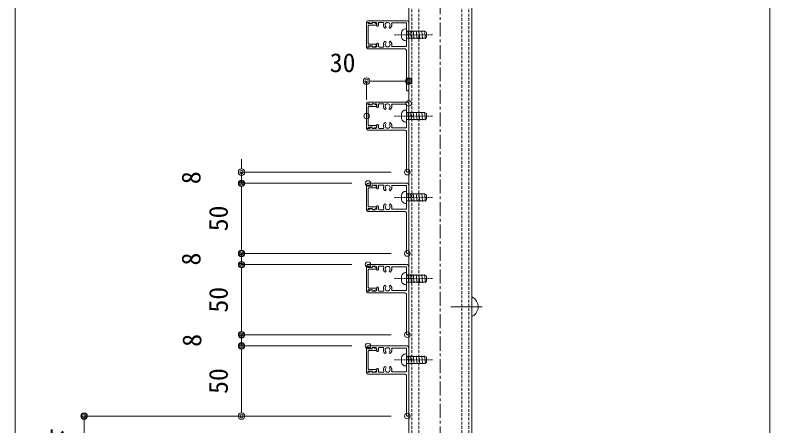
# Model space of a CAD drawing. Units: millimetres, scale not verified. Extents: x -1682 to 1682, y -1188 to 1188.
# Drawn here: x -147 to 391, y -618 to -325 of the extents above; entities that cross this region are included whole.
import ezdxf
from ezdxf.enums import TextEntityAlignment as Align

# ---------------------------------------------------------------- set-up
doc = ezdxf.new("R2010")
doc.units = ezdxf.units.MM
doc.header["$LTSCALE"] = 8
doc.header["$PDMODE"] = 32
doc.header["$PDSIZE"] = 4
doc.linetypes.add('USER1', pattern=[2, 1.25, -0.25, 0.25, -0.25])
doc.linetypes.add('USER3', pattern=[0.375, 0.25, -0.125])
for name, color, linetype, lineweight in [('0-0_0', 7, 'Continuous', 18), ('0-1_DEFPOINTS', 7, 'Continuous', 18), ('0-4_アンカー', 4, 'Continuous', 18), ('0-A_6ﾊｯﾁﾝｸﾞ', 4, 'Continuous', 18), ('0-B_51破線ｱﾙﾐ', 3, 'USER3', 18), ('0-C_2躯体線', 4, 'Continuous', 18), ('0-E_3中心線', 2, 'USER1', 18), ('0-F_41ｱﾙﾐ', 6, 'Continuous', 18), ('1-0_1手摺寸法', 7, 'Continuous', 18), ('1-9_3アルミ部材', 6, 'Continuous', 18)]:
    doc.layers.add(name, color=color, linetype=linetype, lineweight=lineweight)
doc.layers.add('0-3_MOJI', color=7, linetype='Continuous')
doc.styles.add('ＭＳ ゴシック', font='')
doc.styles.get('ＭＳ ゴシック').set_extended_font_data('MS Gothic')

# ---------------------------------------------------------------- blocks, each defined once
blk = doc.blocks.new('_ORIGIN2')
at = {"layer": '0-0_0'}
blk.add_line((-1, 0), (-2, 0), dxfattribs=at)
for radius in [1, 0.5]:
    blk.add_circle((0, 0), radius, dxfattribs=at)
blk = doc.blocks.new('D16')
at = {"layer": '0-1_DEFPOINTS'}
for p in [(88.81, -373.9), (549.23, -373.9), (467.24, -517.9)]:
    blk.add_point(p, dxfattribs=at)
at = {"layer": '1-0_1手摺寸法'}
for p, q in [((526.23, -373.9), (88.81, -373.9)), ((88.81, -508.7), (88.81, -383.1)), ((444.24, -517.9), (88.81, -517.9))]:
    blk.add_line(p, q, dxfattribs=at)
at = {"layer": '1-0_1手摺寸法', "xscale": 4.6, "yscale": 4.6}
for p, rotation in [((88.81, -373.9), 90), ((88.81, -517.9), 270)]:
    blk.add_blockref('_ORIGIN2', p, dxfattribs=dict(at, rotation=rotation))
at = {"layer": '1-0_1手摺寸法', "style": 'ＭＳ ゴシック'}
blk.add_text('80以下', height=26.98, rotation=90, dxfattribs=at).set_placement((77.31, -501.1), align=Align.BOTTOM_LEFT)
blk = doc.blocks.new('D27')
at = {"layer": '1-0_1手摺寸法'}
blk.add_line((-9.64, 1672.9), (-9.64, -508.7), dxfattribs=at)
blk = doc.blocks.new('D33')
at = {"layer": '1-0_1手摺寸法'}
blk.add_line((1065.95, -508.7), (1065.95, 1072.9), dxfattribs=at)
blk = doc.blocks.new('A$C43F735A4')
at = {"layer": '0-A_6ﾊｯﾁﾝｸﾞ'}
for p, q in [((10, 30.84), (2, 29.9)), ((10, 30.84), (2, 29.9)), ((2.5, 29.99), (3.33, 31.99)), ((8.67, 31.99), (3.33, 31.99)), ((9.5, 29.99), (8.67, 31.99)), ((10, 28.02), (2, 27.08)), ((10, 28.02), (2, 27.08)), ((10, 25.2), (2, 24.26)), ((10, 25.2), (2, 24.26)), ((2.5, 11.99), (2.5, 29.99)), ((9.5, 11.99), (9.5, 29.99)), ((10, 22.38), (2, 21.45)), ((10, 22.38), (2, 21.45)), ((10, 19.56), (2, 18.63)), ((10, 19.56), (2, 18.63)), ((10, 16.75), (2, 15.81)), ((10, 16.75), (2, 15.81)), ((0, 10.99), (0, 11.59)), ((11.6, 11.99), (0.4, 11.99)), ((10, 14.11), (2, 13.17)), ((10, 14.11), (2, 13.17)), ((12, 10.99), (12, 11.59)), ((8, 6.99), (4, 6.99))]:
    blk.add_line(p, q, dxfattribs=at)
for centre, radius, start, end in [((0.4, 11.59), 0.4, 90, 180), ((4, 10.99), 4, 180, 270), ((8, 10.99), 4, 270, 0), ((11.6, 11.59), 0.4, 0, 90)]:
    blk.add_arc(centre, radius, start, end, dxfattribs=at)
at = {"layer": '0-B_51破線ｱﾙﾐ'}
blk.add_line((6, 0), (6, 38.31), dxfattribs=at)
blk = doc.blocks.new('A$C014E537C')
at = {"layer": '0-F_41ｱﾙﾐ'}
for p, q in [((0, 58), (0, 59)), ((1, 60), (78.961, 60)), ((1, 57), (57, 57)), ((60, 2), (60, 54)), ((63, 56), (63, 36.708)), ((96, 57), (64, 57)), ((80, 59.4), (78.961, 60)), ((80, 59.4), (81.039, 60)), ((98, 60), (81.039, 60)), ((97, 56), (97, 36.708)), ((100, 2), (100, 58)), ((62.4, 23.501), (62.4, 17.8)), ((97.6, 23.501), (97.6, 17.8)), ((62.4, 8.4), (62.4, 13.4)), ((63.4, 16.8), (67, 16.8)), ((67, 14.4), (63.4, 14.4)), ((68, 15.8), (68, 15.4)), ((92, 15.8), (92, 15.4)), ((96.6, 16.8), (93, 16.8)), ((93, 14.4), (96.6, 14.4)), ((97.6, 8.4), (97.6, 13.4)), ((62.4, 0.4), (62.4, 3.906)), ((62.442, 4.084), (64.358, 7.421)), ((64, 8), (62.8, 8)), ((95.642, 7.421), (97.558, 4.084)), ((97.2, 8), (96, 8)), ((97.6, 3.906), (97.6, 0.4))]:
    blk.add_line(p, q, dxfattribs=at)
for centre, radius, start, end in [((1, 59), 1, 90, 180), ((1, 58), 1, 180, 270), ((57, 54), 3, 360, 90), ((64, 56), 1, 90, 180), ((96, 56), 1, 0, 90), ((98, 58), 2, 0, 90), ((66, 30), 3.5, 45.22423, 314.77541), ((64, 36.708), 1, 180, 286.60155), ((66, 30), 6, 45.25752, 106.60155), ((69.244, 34.035), 1.735, 243.33476, 313.82542), ((69.344, 33.374), 1.25, 331.80935, 45.25752), ((90.656, 33.374), 1.25, 134.74248, 208.11514), ((90.756, 34.035), 1.735, 226.139, 296.66524), ((94, 30), 6, 73.39845, 134.74248), ((94, 30), 3.5, 237.18285, 134.77577), ((96, 36.708), 1, 253.39845, 0), ((63.4, 23.501), 1, 68.19625, 180), ((66, 30), 6, 248.19625, 314.74248), ((69.244, 25.965), 1.735, 46.17335, 116.66667), ((69.344, 26.626), 1.25, 314.74248, 28.18983), ((90.656, 26.626), 1.25, 151.88486, 225.25752), ((90.756, 25.965), 1.735, 39.0741, 133.86185), ((94, 30), 6, 225.25752, 291.80375), ((96.6, 23.501), 1, 0, 111.80375), ((63.4, 17.8), 1, 180, 270), ((63.4, 13.4), 1, 90, 180), ((67, 15.8), 1, 0, 90), ((67, 15.4), 1, 270, 0), ((93, 15.8), 1, 90, 180), ((93, 15.4), 1, 180, 270), ((96.6, 17.8), 1, 270, 0), ((96.6, 13.4), 1, 0, 90), ((62, 2), 2, 180, 270), ((62, 0.4), 0.4, 270, 0), ((62.8, 8.4), 0.4, 180, 270), ((62.8, 3.906), 0.4, 153.43495, 180), ((64, 7.6), 0.4, 333.43495, 90), ((96, 7.6), 0.4, 90, 206.56505), ((97.2, 8.4), 0.4, 270, 0), ((97.2, 3.906), 0.4, 0, 26.56505), ((98, 0.4), 0.4, 180, 270), ((98, 2), 2, 270, 0)]:
    blk.add_arc(centre, radius, start, end, dxfattribs=at)
blk = doc.blocks.new('A$C6BE46108')
at = {"layer": '1-9_3アルミ部材'}
for p, q in [((1.597, 13.316), (0, 8.526)), ((3.225, 14), (2.545, 14)), ((4.225, 3.4), (4.225, 13)), ((31.225, 13), (31.225, 3.4)), ((32.904, 14), (32.225, 14)), ((35.449, 8.526), (33.852, 13.316)), ((0.125, 2), (0.125, 0.4)), ((0.379, 8), (1.425, 8)), ((1.425, 2.4), (0.525, 2.4)), ((0.525, 0), (34.925, 0)), ((1.825, 7.6), (1.825, 2.8)), ((30.225, 2.4), (5.225, 2.4)), ((33.625, 2.8), (33.625, 7.6)), ((34.025, 8), (35.07, 8)), ((34.925, 2.4), (34.025, 2.4)), ((35.325, 0.4), (35.325, 2))]:
    blk.add_line(p, q, dxfattribs=at)
for centre, radius, start, end in [((2.545, 13), 1, 90, 161.56505), ((3.225, 13), 1, 0, 90), ((32.225, 13), 1, 90, 180), ((32.904, 13), 1, 18.43495, 90), ((0.379, 8.4), 0.4, 161.56505, 270), ((0.525, 2), 0.4, 90, 180), ((0.525, 0.4), 0.4, 180, 270), ((1.425, 7.6), 0.4, 0, 90), ((1.425, 2.8), 0.4, 270, 0), ((5.225, 3.4), 1, 180, 270), ((30.225, 3.4), 1, 270, 0), ((34.025, 7.6), 0.4, 90, 180), ((34.025, 2.8), 0.4, 180, 270), ((34.925, 2), 0.4, 0, 90), ((34.925, 0.4), 0.4, 270, 0), ((35.07, 8.4), 0.4, 270, 18.43495)]:
    blk.add_arc(centre, radius, start, end, dxfattribs=at)
blk = doc.blocks.new('D51')
at = {"layer": '0-1_DEFPOINTS'}
for p in [(313.11, -273.9), (493.23, -273.9), (549.23, -373.9)]:
    blk.add_point(p, dxfattribs=at)
at = {"layer": '1-0_1手摺寸法'}
for p, q in [((470.23, -273.9), (313.11, -273.9)), ((313.11, -364.7), (313.11, -283.1)), ((526.23, -373.9), (313.11, -373.9))]:
    blk.add_line(p, q, dxfattribs=at)
at = {"layer": '1-0_1手摺寸法', "xscale": 4.6, "yscale": 4.6}
for p, rotation in [((313.11, -273.9), 90), ((313.11, -373.9), 270)]:
    blk.add_blockref('_ORIGIN2', p, dxfattribs=dict(at, rotation=rotation))
at = {"layer": '1-0_1手摺寸法', "style": 'ＭＳ ゴシック'}
blk.add_text('50', height=26.98, rotation=90, dxfattribs=at).set_placement((301.61, -342.3), align=Align.BOTTOM_LEFT)
blk = doc.blocks.new('D52')
at = {"layer": '0-1_DEFPOINTS'}
for p in [(313.11, -257.9), (549.23, -257.9), (493.23, -273.9)]:
    blk.add_point(p, dxfattribs=at)
at = {"layer": '1-0_1手摺寸法'}
for p, q in [((313.11, -248.7), (313.11, -239.5)), ((526.23, -257.9), (313.11, -257.9)), ((313.11, -273.9), (313.11, -257.9)), ((470.23, -273.9), (313.11, -273.9)), ((313.11, -283.1), (313.11, -292.3))]:
    blk.add_line(p, q, dxfattribs=at)
at = {"layer": '1-0_1手摺寸法', "xscale": 4.6, "yscale": 4.6}
for p, rotation in [((313.11, -257.9), 270), ((313.11, -273.9), 90)]:
    blk.add_blockref('_ORIGIN2', p, dxfattribs=dict(at, rotation=rotation))
at = {"layer": '1-0_1手摺寸法', "style": 'ＭＳ ゴシック'}
blk.add_text('8', height=26.98, rotation=90, dxfattribs=at).set_placement((263.83, -275.1), align=Align.BOTTOM_LEFT)
blk = doc.blocks.new('D53')
at = {"layer": '0-1_DEFPOINTS'}
for p in [(313.11, -157.9), (493.23, -157.9), (549.23, -257.9)]:
    blk.add_point(p, dxfattribs=at)
at = {"layer": '1-0_1手摺寸法'}
for p, q in [((470.23, -157.9), (313.11, -157.9)), ((313.11, -248.7), (313.11, -167.1)), ((526.23, -257.9), (313.11, -257.9))]:
    blk.add_line(p, q, dxfattribs=at)
at = {"layer": '1-0_1手摺寸法', "xscale": 4.6, "yscale": 4.6}
for p, rotation in [((313.11, -157.9), 90), ((313.11, -257.9), 270)]:
    blk.add_blockref('_ORIGIN2', p, dxfattribs=dict(at, rotation=rotation))
at = {"layer": '1-0_1手摺寸法', "style": 'ＭＳ ゴシック'}
blk.add_text('50', height=26.98, rotation=90, dxfattribs=at).set_placement((301.61, -226.3), align=Align.BOTTOM_LEFT)
blk = doc.blocks.new('D54')
at = {"layer": '0-1_DEFPOINTS'}
for p in [(313.11, -141.9), (549.23, -141.9), (493.23, -157.9)]:
    blk.add_point(p, dxfattribs=at)
at = {"layer": '1-0_1手摺寸法'}
for p, q in [((313.11, -132.7), (313.11, -123.5)), ((526.23, -141.9), (313.11, -141.9)), ((313.11, -157.9), (313.11, -141.9)), ((470.23, -157.9), (313.11, -157.9)), ((313.11, -167.1), (313.11, -176.3))]:
    blk.add_line(p, q, dxfattribs=at)
at = {"layer": '1-0_1手摺寸法', "xscale": 4.6, "yscale": 4.6}
for p, rotation in [((313.11, -141.9), 270), ((313.11, -157.9), 90)]:
    blk.add_blockref('_ORIGIN2', p, dxfattribs=dict(at, rotation=rotation))
at = {"layer": '1-0_1手摺寸法', "style": 'ＭＳ ゴシック'}
blk.add_text('8', height=26.98, rotation=90, dxfattribs=at).set_placement((262.69, -159.1), align=Align.BOTTOM_LEFT)
blk = doc.blocks.new('D55')
at = {"layer": '0-1_DEFPOINTS'}
for p in [(313.11, -41.9), (493.23, -41.9), (549.23, -141.9)]:
    blk.add_point(p, dxfattribs=at)
at = {"layer": '1-0_1手摺寸法'}
for p, q in [((470.23, -41.9), (313.11, -41.9)), ((313.11, -132.7), (313.11, -51.1)), ((526.23, -141.9), (313.11, -141.9))]:
    blk.add_line(p, q, dxfattribs=at)
at = {"layer": '1-0_1手摺寸法', "xscale": 4.6, "yscale": 4.6}
for p, rotation in [((313.11, -41.9), 90), ((313.11, -141.9), 270)]:
    blk.add_blockref('_ORIGIN2', p, dxfattribs=dict(at, rotation=rotation))
at = {"layer": '1-0_1手摺寸法', "style": 'ＭＳ ゴシック'}
blk.add_text('50', height=26.98, rotation=90, dxfattribs=at).set_placement((301.61, -110.3), align=Align.BOTTOM_LEFT)
blk = doc.blocks.new('D56')
at = {"layer": '0-1_DEFPOINTS'}
for p in [(549.23, -25.9), (313.11, -41.9), (493.23, -41.9)]:
    blk.add_point(p, dxfattribs=at)
at = {"layer": '1-0_1手摺寸法'}
for p, q in [((313.11, -16.7), (313.11, -7.5)), ((526.23, -25.9), (313.11, -25.9)), ((313.11, -25.9), (313.11, -41.9)), ((470.23, -41.9), (313.11, -41.9)), ((313.11, -51.1), (313.11, -60.3))]:
    blk.add_line(p, q, dxfattribs=at)
at = {"layer": '1-0_1手摺寸法', "xscale": 4.6, "yscale": 4.6}
for p, rotation in [((313.11, -25.9), 270), ((313.11, -41.9), 90)]:
    blk.add_blockref('_ORIGIN2', p, dxfattribs=dict(at, rotation=rotation))
at = {"layer": '1-0_1手摺寸法', "style": 'ＭＳ ゴシック'}
blk.add_text('8', height=26.98, rotation=90, dxfattribs=at).set_placement((262.69, -43.1), align=Align.BOTTOM_LEFT)
blk = doc.blocks.new('D57')
at = {"layer": '0-1_DEFPOINTS'}
for p in [(551.23, 103.95), (551.23, 72.1), (491.23, 54.1)]:
    blk.add_point(p, dxfattribs=at)
at = {"layer": '1-0_1手摺寸法'}
for p, q in [((491.23, 77.1), (491.23, 103.95)), ((500.43, 103.95), (542.03, 103.95)), ((551.23, 95.1), (551.23, 103.95))]:
    blk.add_line(p, q, dxfattribs=at)
at = {"layer": '1-0_1手摺寸法', "xscale": 4.6, "yscale": 4.6, "rotation": 180}
blk.add_blockref('_ORIGIN2', (491.23, 103.95), dxfattribs=at)
at = {"layer": '1-0_1手摺寸法', "xscale": 4.6, "yscale": 4.6}
blk.add_blockref('_ORIGIN2', (551.23, 103.95), dxfattribs=at)
at = {"layer": '1-0_1手摺寸法', "style": 'ＭＳ ゴシック'}
blk.add_text('30', height=26.98, dxfattribs=at).set_placement((438.71, 108.63), align=Align.BOTTOM_LEFT)

msp = doc.modelspace()

# ---------------------------------------------------------------- linework, layer by layer
at = {"layer": '0-0_0'}
for p, q in [((133.875, 162.385), (133.875, -666.689)), ((178.875, 162.385), (178.875, -666.689))]:
    msp.add_line(p, q, dxfattribs=at)
at = {"layer": '0-4_アンカー', "linetype": 'USER3'}
for p, q in [((136.125, 117.107), (136.125, -682.893)), ((141.125, 117.107), (141.125, -682.893)), ((171.625, 117.107), (171.625, -682.893)), ((176.625, 117.107), (176.625, -682.893))]:
    msp.add_line(p, q, dxfattribs=at)
at = {"layer": '0-C_2躯体線'}
for p, q in [((178.875, -539.643), (178.875, -526.143)), ((179.375, -526.143), (178.875, -526.143)), ((163.934, -532.893), (186.191, -532.893)), ((179.375, -539.643), (178.875, -539.643))]:
    msp.add_line(p, q, dxfattribs=at)
msp.add_arc((175.679, -532.893), 7.695, 298.69866, 61.30134, dxfattribs=at)
at = {"layer": '0-E_3中心線'}
msp.add_line((156.375, 469.737), (156.375, -842.622), dxfattribs=at)

# ---------------------------------------------------------------- block references
at = {"layer": '0-3_MOJI', "xscale": 0.7142857, "yscale": 0.7142857, "rotation": 270}
for p in [(123.814, -334.607), (123.814, -392.607), (123.814, -450.607), (123.814, -508.607), (123.814, -566.607)]:
    msp.add_blockref('A$C43F735A4', p, dxfattribs=at)
at = {"layer": '1-0_1手摺寸法', "xscale": 0.5, "yscale": 0.5}
for name in ['D27', 'D33', 'D57', 'D56', 'D55', 'D54', 'D53', 'D52', 'D51', 'D16']:
    msp.add_blockref(name, (-141.739, -423.942), dxfattribs=at)
at = {"layer": '1-0_1手摺寸法', "yscale": 0.5, "rotation": 270}
for name, p, xscale in [('A$C014E537C', (103.875, -378.893), -0.5), ('A$C6BE46108', (103.875, -330.03), 0.5), ('A$C014E537C', (103.875, -436.893), -0.5), ('A$C6BE46108', (103.875, -388.03), 0.5), ('A$C014E537C', (103.875, -494.893), -0.5), ('A$C6BE46108', (103.875, -446.03), 0.5), ('A$C014E537C', (103.875, -552.893), -0.5), ('A$C6BE46108', (103.875, -504.03), 0.5), ('A$C014E537C', (103.875, -610.893), -0.5), ('A$C6BE46108', (103.875, -562.03), 0.5)]:
    msp.add_blockref(name, p, dxfattribs=dict(at, xscale=xscale))

doc.saveas('drawing.dxf')
